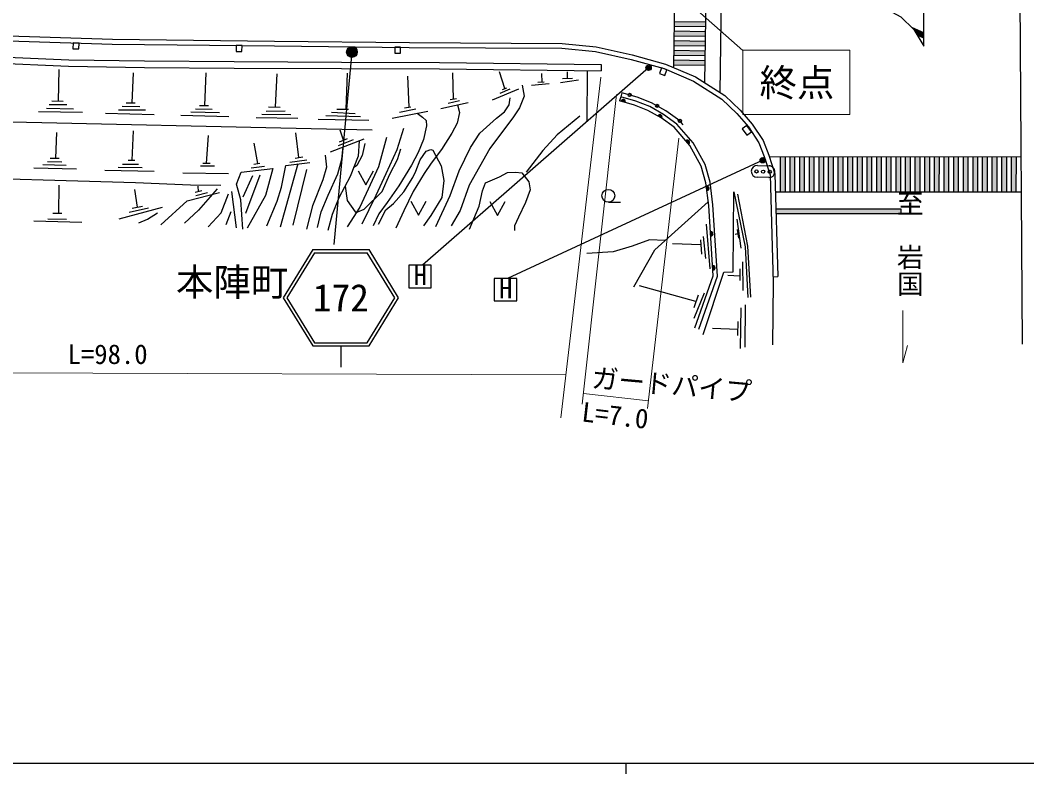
# Model space of a CAD drawing. Units: millimetres at full size, sheet at 1:1000; details may follow other scales. Extents: x 40000 to 680000, y 20000 to 380000.
# Drawn here: x 111368 to 205510, y 204000 to 274443 of the extents above; entities that cross this region are included whole.
import ezdxf
from ezdxf.enums import TextEntityAlignment as Align

# ---------------------------------------------------------------- set-up
doc = ezdxf.new("R2010")
doc.units = ezdxf.units.MM
doc.header["$LTSCALE"] = 1000
for name, color, linetype, lineweight in [('M-BGD', 7, 'Continuous', 25), ('M-BGD-EXST', 7, 'Continuous', 25), ('M-BMK-HTXT', 7, 'Continuous', 13), ('M-STR-HTXT', 7, 'Continuous', 13), ('M-STR-STRC', 7, 'Continuous', 25), ('M-TTL-BAND', 7, 'Continuous', 25)]:
    doc.layers.add(name, color=color, linetype=linetype, lineweight=lineweight)
doc.styles.add('@ＭＳ ゴシック', font='')
doc.styles.add('ＭＳ ゴシック', font='')
doc.styles.get('@ＭＳ ゴシック').set_extended_font_data('@MS Gothic')
doc.styles.get('ＭＳ ゴシック').set_extended_font_data('MS Gothic')

msp = doc.modelspace()

# ---------------------------------------------------------------- hatches: boundary and pattern name
at = {"layer": 'M-BGD'}
for points in [[(167958, 266738, 0.4608), (167830, 267019, 0.4608), (167572, 266848)], [(171351, 265287, 0.4608), (171291, 265590, 0.4608), (171001, 265483)], [(173872, 262874, 0.4608), (173918, 263179, 0.4608), (173609, 263177)], [(175591, 258512, 0.4608), (175800, 258740, 0.4608), (175542, 258911)], [(175944, 254260, 0.4608), (176166, 254475, 0.4608), (175919, 254661)], [(176147, 251090, 0.4608), (176369, 251305, 0.4608), (176122, 251490)]]:
    msp.add_hatch(color=256, dxfattribs=at).paths.add_polyline_path(points)
at = {"layer": 'M-BGD-EXST'}
for points in [[(170384, 269983, 1), (169884, 269983, 0.41421), (170134, 269733, 0.41421)], [(181055, 261346, 1), (180555, 261346, 0.41421), (180805, 261096, 0.41421)]]:
    msp.add_hatch(color=256, dxfattribs=at).paths.add_polyline_path(points)
at = {"layer": 'M-STR-STRC'}
for points in [[(175494, 274284), (172548, 274328), (172542, 273879), (175487, 273834)], [(175480, 273384), (172535, 273429), (172528, 272979), (175474, 272934)], [(195881, 273245), (194753, 273745), (194926, 273581), (195262, 273027), (195881, 272753)], [(175467, 272484), (172521, 272529), (172515, 272079), (175460, 272034)], [(142895, 271463, 1), (141895, 271463, 0.41421), (142395, 270963, 0.41421)], [(175453, 271584), (172508, 271629), (172501, 271179), (175446, 271134)], [(175440, 270684), (172494, 270729), (172487, 270279), (175433, 270234)], [(182926, 261685), (182476, 261685), (182475, 258397), (182925, 258396)], [(183826, 261685), (183376, 261685), (183375, 258396), (183825, 258396)], [(184726, 261684), (184276, 261685), (184275, 258396), (184725, 258396)], [(185626, 261684), (185176, 261684), (185175, 258396), (185625, 258396)], [(186526, 261684), (186076, 261684), (186075, 258395), (186525, 258395)], [(187426, 261683), (186976, 261684), (186975, 258395), (187425, 258395)], [(188326, 261683), (187876, 261683), (187875, 258395), (188325, 258395)], [(189226, 261683), (188776, 261683), (188775, 258395), (189225, 258394)], [(190126, 261683), (189676, 261683), (189675, 258394), (190125, 258394)], [(191026, 261682), (190576, 261682), (190575, 258394), (191025, 258394)], [(191926, 261682), (191476, 261682), (191475, 258394), (191925, 258393)], [(192826, 261682), (192376, 261682), (192375, 258393), (192825, 258393)], [(193726, 261681), (193276, 261682), (193275, 258393), (193725, 258393)], [(194626, 261681), (194176, 261681), (194175, 258393), (194625, 258393)], [(195526, 261681), (195076, 261681), (195075, 258392), (195525, 258392)], [(196426, 261680), (195976, 261681), (195975, 258392), (196425, 258392)], [(197326, 261680), (196876, 261680), (196875, 258392), (197325, 258392)], [(198226, 261680), (197776, 261680), (197775, 258392), (198225, 258391)], [(199126, 261680), (198676, 261680), (198675, 258391), (199125, 258391)], [(200026, 261679), (199576, 261679), (199575, 258391), (200025, 258391)], [(200926, 261679), (200476, 261679), (200475, 258391), (200925, 258390)], [(201826, 261679), (201376, 261679), (201375, 258390), (201825, 258390)], [(202726, 261678), (202276, 261679), (202275, 258390), (202725, 258390)], [(203626, 261678), (203176, 261678), (203175, 258390), (203625, 258390)], [(204526, 261678), (204076, 261678), (204075, 258389), (204525, 258389)], [(182042, 256783), (182054, 256333), (193752, 256333), (193752, 256783)]]:
    msp.add_hatch(color=256, dxfattribs=at).paths.add_polyline_path(points)

# ---------------------------------------------------------------- linework, layer by layer
at = {"layer": 'M-BGD'}
for p, q in [((204652, 307012), (205080, 244174)), ((165702, 270296), (165695, 269696)), ((114948, 266878), (115025, 269836)), ((121831, 266709), (121958, 269508)), ((128645, 266468), (128770, 269528)), ((135256, 266328), (135412, 269437)), ((141871, 266123), (141977, 269474)), ((151878, 267064), (151832, 269518)), ((156679, 268040), (156198, 269599)), ((160178, 268660), (160152, 269456)), ((162557, 269004), (162557, 269597)), ((164385, 269712), (164370, 264981)), ((147758, 266316), (147637, 269202)), ((159194, 268351), (160853, 268531)), ((159766, 268633), (160371, 268672)), ((161884, 268619), (163583, 268860)), ((162100, 268980), (163014, 269028)), ((155525, 266999), (157989, 268035)), ((156243, 267626), (157189, 268026)), ((156488, 267963), (156870, 268117)), ((114086, 266569), (115746, 266554)), ((114340, 266887), (115393, 266872)), ((121294, 266709), (122140, 266709)), ((128131, 266476), (128974, 266462)), ((150708, 266187), (153255, 266744)), ((151399, 266692), (152440, 266940)), ((151584, 267022), (152172, 267105)), ((113075, 265912), (117188, 265855)), ((113831, 266222), (116354, 266166)), ((119343, 265752), (123896, 265640)), ((120560, 266066), (123084, 266052)), ((120903, 266416), (122546, 266374)), ((126406, 265559), (130898, 265449)), ((127337, 265867), (130014, 265819)), ((127755, 266148), (129337, 266120)), ((133976, 265666), (136669, 265609)), ((134365, 265950), (136147, 265960)), ((134602, 266339), (135692, 266320)), ((139967, 265526), (143210, 265450)), ((140479, 265849), (142699, 265729)), ((140968, 266135), (142074, 266120)), ((146156, 265275), (149491, 265931)), ((146854, 265827), (148365, 266140)), ((147323, 266255), (147917, 266338)), ((133426, 265334), (137323, 265287)), ((139244, 265187), (143963, 265104)), ((114718, 261553), (114785, 263943)), ((121836, 261365), (121973, 264086)), ((128805, 261070), (128987, 263648)), ((137442, 261605), (137146, 263925)), ((141606, 263228), (141281, 264160)), ((133589, 261047), (133256, 262960)), ((140400, 262137), (143535, 263352)), ((141143, 262728), (142542, 263280)), ((141228, 263077), (141984, 263379)), ((113480, 260945), (115658, 260902)), ((113933, 261228), (115262, 261206)), ((114187, 261553), (115022, 261553)), ((120943, 260980), (122450, 260975)), ((121464, 261362), (122089, 261367)), ((128249, 260819), (129555, 260819)), ((128460, 261078), (129149, 261062)), ((132964, 260648), (134234, 260794)), ((133209, 260993), (133789, 261075)), ((137345, 261001), (135681, 255100)), ((136584, 261175), (138188, 261380)), ((137094, 261538), (137791, 261673)), ((112635, 260629), (116647, 260552)), ((119295, 260428), (123899, 260316)), ((120522, 260709), (122768, 260677)), ((126588, 260187), (130843, 260122)), ((133086, 259888), (132179, 257898)), ((133780, 259964), (132436, 256380)), ((138156, 260481), (136860, 255274)), ((114991, 256403), (115009, 259033)), ((128041, 258438), (128022, 258931)), ((122331, 256957), (122079, 258601)), ((127721, 258360), (128362, 258516)), ((127807, 258053), (128884, 258344)), ((131134, 258419), (131576, 255047)), ((121859, 256866), (122803, 257048)), ((166378, 257425), (167501, 257425)), ((114417, 256399), (115256, 256405)), ((120641, 255876), (124683, 256949)), ((121562, 256500), (123381, 256911)), ((130623, 255356), (131096, 256569)), ((112648, 255686), (117148, 255548)), ((113954, 255875), (115706, 255856)), ((175535, 255388), (175863, 251214)), ((178390, 255855), (178778, 253127)), ((175496, 252172), (175286, 254233)), ((178471, 254464), (178247, 254423)), ((178408, 254870), (178533, 254058)), ((175053, 253430), (172384, 253524)), ((175128, 252579), (175010, 253918)), ((178930, 251848), (178937, 249183)), ((178677, 250508), (177560, 250567)), ((178677, 251185), (178677, 250106)), ((181759, 250460), (182209, 250475)), ((174570, 248137), (169272, 249606)), ((175328, 248937), (174361, 246573)), ((174779, 248734), (174361, 247540)), ((179169, 243890), (179213, 247841)), ((178775, 247564), (178710, 243759)), ((178489, 246263), (178461, 244974)), ((178473, 245541), (176106, 245635))]:
    msp.add_line(p, q, dxfattribs=at)
for points in [[(67574, 274282), (71005, 274203), (76364, 273970), (87698, 273613), (103452, 273185), (119991, 272654), (135164, 272487), (147763, 272347), (162060, 272275), (165242, 271952), (168603, 271214), (171731, 270342), (174537, 269150), (177258, 267409), (178707, 266020), (179825, 264733), (180859, 263182), (181377, 261839), (181955, 260069), (182209, 250475)], [(67582, 273831), (70990, 273753), (76347, 273520), (87685, 273163), (103438, 272735), (119981, 272204), (135159, 272037), (147760, 271897), (162036, 271825), (165171, 271507), (168495, 270777), (171581, 269917), (174327, 268750), (176978, 267054), (178381, 265709), (179466, 264459), (180457, 262973), (180953, 261688), (181507, 259991), (181774, 249916), (181719, 244088)], [(67606, 272426), (74902, 272178), (85197, 271911), (92920, 271620), (102135, 271247), (108730, 271040), (115906, 270749), (122996, 270626), (131375, 270564), (141421, 270524), (150596, 270482), (165702, 270296)], [(67616, 271826), (74884, 271578), (85178, 271311), (92897, 271020), (102113, 270647), (108709, 270440), (115888, 270150), (122989, 270026), (131371, 269964), (141419, 269924), (150591, 269882), (165695, 269696)], [(158307, 268380), (158515, 267344), (158055, 266245), (157514, 265398), (155279, 262456), (153347, 259010), (152528, 256652), (151683, 255214)], [(167641, 267661), (167531, 267276), (167422, 266891)], [(173381, 264658), (173062, 265025), (171756, 265977), (170413, 266728), (169082, 267249), (167641, 267661)], [(152256, 266525), (152444, 265805), (152229, 264815), (151737, 263881), (150759, 262366), (149794, 261079), (149156, 260119), (148127, 258421), (147263, 256635), (146500, 255003)], [(150254, 255148), (151588, 258049), (152433, 260350), (153469, 262543), (154358, 263877), (155906, 265280), (156662, 265870), (157084, 266514), (157196, 267192)], [(174453, 245691), (176181, 250557), (175761, 257133), (175503, 259229), (175055, 260807), (173990, 262738), (172517, 264432), (171324, 265302), (170071, 266003), (168826, 266490), (167422, 266891)], [(174830, 245557), (176586, 250500), (176159, 257170), (175896, 259308), (175428, 260960), (174320, 262969), (172789, 264728), (171540, 265639), (170242, 266366), (168954, 266870), (167531, 267276)], [(67716, 266047), (78675, 265800), (94759, 265273), (113409, 264865), (135731, 264391), (144299, 264203)], [(148504, 265737), (148981, 265368), (149322, 265063), (149377, 264554), (149095, 263292), (148584, 262075), (147951, 260900), (146769, 258947), (145682, 257401), (144923, 256334), (144394, 255233)], [(163704, 265455), (161588, 263722), (160252, 262251), (158702, 260242)], [(143367, 255415), (144676, 258087), (145602, 260114), (146637, 262360), (147242, 264340)], [(143081, 263176), (142964, 261718), (142221, 259826), (141185, 257848), (140558, 256293), (140148, 254775)], [(145635, 263480), (144865, 260742), (143136, 256977), (141937, 255140)], [(143594, 262918), (143367, 261796), (142838, 260863), (142536, 260628)], [(139899, 261811), (140025, 260706), (139686, 259533), (138695, 257097), (138152, 254906)], [(139181, 255050), (139531, 256519), (140169, 258084), (141072, 260076), (141453, 261446), (141573, 262592)], [(141750, 258928), (141954, 257597), (142710, 256526), (142938, 256514), (143540, 256764), (145221, 258430), (145946, 260038), (146650, 261410), (146971, 262418)], [(144866, 255384), (145560, 256721), (146296, 257300), (147240, 258401), (148100, 259747), (148358, 260334), (148779, 261377), (149346, 262189), (149761, 262367), (149961, 262296), (150726, 260823), (150978, 259441), (150792, 257867), (149783, 256178), (149095, 255209)], [(67806, 260804), (75678, 260602), (91509, 260095), (102714, 259825), (122152, 259262), (127291, 259047), (130128, 259019)], [(134442, 255209), (135401, 257534), (135810, 258826), (136220, 260851), (138470, 261152)], [(132201, 254922), (132012, 257663), (131603, 259106), (132037, 260230), (135001, 260583), (134326, 258052), (132599, 255010)], [(142986, 260357), (143701, 259062), (144417, 260357)], [(153383, 254923), (154297, 257063), (154603, 258498), (154878, 259236), (156203, 259800), (156942, 260196), (157696, 260226), (158290, 260180), (158952, 259343), (159061, 258573), (158627, 257385), (157956, 256027), (157598, 255220), (157598, 254771)], [(124514, 255312), (126990, 257560), (130013, 258332)], [(129805, 258678), (128043, 256688), (126737, 255460)], [(128943, 255138), (130157, 256420), (130849, 258210)], [(175251, 245068), (177186, 250889), (178035, 250918), (178100, 258399), (179170, 253241), (179432, 248533)], [(179699, 248539), (179406, 253331), (178479, 258176)], [(147892, 257519), (148608, 256224), (149323, 257519)], [(155289, 257494), (156004, 256199), (156720, 257494)], [(168743, 249532), (170706, 252985), (175721, 257458)], [(122466, 255500), (123278, 255851), (124224, 256420)], [(171680, 253853), (170235, 253925), (168612, 253327), (166819, 252803), (164367, 252644)]]:
    msp.add_lwpolyline(points, dxfattribs=at)
for points in [[(116875, 272304), (116325, 272321), (116308, 271772), (116857, 271754)], [(132115, 272070), (131565, 272076), (131559, 271526), (132109, 271520)], [(146950, 271906), (146400, 271912), (146393, 271362), (146943, 271356)], [(171853, 269801), (171334, 269984), (171152, 269465), (171670, 269283)], [(179772, 264001), (179334, 264610), (178888, 264289), (179325, 263680)]]:
    msp.add_lwpolyline(points, close=True, dxfattribs=at)
for centre, radius in [((168362, 267455), 150), ((170936, 266436), 150), ((173062, 265025), 150), ((166378, 258025), 600)]:
    msp.add_circle(centre, radius, dxfattribs=at)
for centre, start, end in [((167774, 266824), 335.09661, 173.02), ((171192, 265412), 321.7999, 159.72329), ((173765, 263046), 302.0538, 139.97719), ((175598, 258715), 268.04127, 105.96465), ((175963, 254463), 264.70013, 102.62352), ((176166, 251292), 264.70013, 102.62352)]:
    msp.add_arc(centre, 203, start, end, dxfattribs=at)
at = {"layer": 'M-BGD-EXST'}
for p, q in [((170134, 269983), (148989, 251532)), ((180805, 261346), (156949, 250312)), ((149813, 251532), (147713, 251532)), ((147713, 251532), (147713, 249432)), ((149813, 249432), (149813, 251532)), ((157805, 250312), (155705, 250312)), ((155705, 250312), (155705, 248212)), ((157805, 248212), (157805, 250312)), ((147713, 249432), (149813, 249432)), ((155705, 248212), (157805, 248212))]:
    msp.add_line(p, q, dxfattribs=at)
for centre in [(170134, 269983), (180805, 261346)]:
    msp.add_circle(centre, 250, dxfattribs=at)
at = {"layer": 'M-BMK-HTXT'}
for p, q in [((193909, 247295), (193909, 242415)), ((193909, 242415), (194337, 244031))]:
    msp.add_line(p, q, dxfattribs=at)
at = {"layer": 'M-STR-HTXT'}
for p, q in [((172669, 277150), (178955, 271608)), ((178955, 271636), (188955, 271636)), ((178955, 265636), (178955, 271636)), ((188955, 271636), (188955, 265636)), ((161917, 237278), (165661, 269099)), ((163930, 238565), (167144, 267506)), ((188955, 265636), (178955, 265636)), ((172952, 263422), (170050, 238132)), ((162389, 241285), (68136, 241628)), ((164041, 239562), (170134, 238863))]:
    msp.add_line(p, q, dxfattribs=at)
at = {"layer": 'M-STR-STRC'}
for p, q in [((175409, 268650), (175650, 284638)), ((172485, 270092), (172686, 283451)), ((176954, 277956), (176801, 267701)), ((172548, 274328), (175494, 274284)), ((172535, 273429), (175480, 273384)), ((172542, 273879), (175487, 273834)), ((195881, 273245), (194753, 273745)), ((195881, 272753), (195262, 273027)), ((172515, 272079), (175460, 272034)), ((172521, 272529), (175467, 272484)), ((172528, 272979), (175474, 272934)), ((142395, 271463), (140710, 253488)), ((172501, 271179), (175446, 271134)), ((172508, 271629), (175453, 271584)), ((172487, 270279), (175433, 270234)), ((172494, 270729), (175440, 270684)), ((180309, 260856), (181408, 260825)), ((181488, 261685), (204961, 261678)), ((182475, 258397), (182476, 261685)), ((182925, 258396), (182926, 261685)), ((183375, 258396), (183376, 261685)), ((183825, 258396), (183826, 261685)), ((184275, 258396), (184276, 261685)), ((184725, 258396), (184726, 261684)), ((185175, 258396), (185176, 261684)), ((185625, 258396), (185626, 261684)), ((186075, 258395), (186076, 261684)), ((186525, 258395), (186526, 261684)), ((186975, 258395), (186976, 261684)), ((187425, 258395), (187426, 261683)), ((187875, 258395), (187876, 261683)), ((188325, 258395), (188326, 261683)), ((188775, 258395), (188776, 261683)), ((189225, 258394), (189226, 261683)), ((189675, 258394), (189676, 261683)), ((190125, 258394), (190126, 261683)), ((190575, 258394), (190576, 261682)), ((191025, 258394), (191026, 261682)), ((191475, 258394), (191476, 261682)), ((191925, 258393), (191926, 261682)), ((192375, 258393), (192376, 261682)), ((192825, 258393), (192826, 261682)), ((193275, 258393), (193276, 261682)), ((193725, 258393), (193726, 261681)), ((194175, 258393), (194176, 261681)), ((194625, 258393), (194626, 261681)), ((195075, 258392), (195076, 261681)), ((195525, 258392), (195526, 261681)), ((195975, 258392), (195976, 261681)), ((196425, 258392), (196426, 261680)), ((196875, 258392), (196876, 261680)), ((197325, 258392), (197326, 261680)), ((197775, 258392), (197776, 261680)), ((198225, 258391), (198226, 261680)), ((198675, 258391), (198676, 261680)), ((199125, 258391), (199126, 261680)), ((199575, 258391), (199576, 261679)), ((200025, 258391), (200026, 261679)), ((200475, 258391), (200476, 261679)), ((200925, 258390), (200926, 261679)), ((201375, 258390), (201376, 261679)), ((201825, 258390), (201826, 261679)), ((202275, 258390), (202276, 261679)), ((202725, 258390), (202726, 261678)), ((203175, 258390), (203176, 261678)), ((203625, 258390), (203626, 261678)), ((204075, 258389), (204076, 261678)), ((204525, 258389), (204526, 261678)), ((181378, 259726), (180278, 259756)), ((181999, 258397), (204960, 258389)), ((193752, 256783), (182042, 256783)), ((193752, 256333), (182054, 256333)), ((193752, 256333), (193752, 256783)), ((138727, 252999), (135963, 248499)), ((138895, 252699), (136315, 248499)), ((138727, 252999), (143999, 252999)), ((138895, 252699), (143832, 252699)), ((146411, 248499), (143832, 252699)), ((146763, 248499), (143999, 252999)), ((135963, 248499), (138727, 243999)), ((136315, 248499), (138895, 244299)), ((143832, 244299), (146411, 248499)), ((143999, 243999), (146763, 248499)), ((138727, 243999), (143999, 243999)), ((138895, 244299), (143832, 244299)), ((141363, 243999), (141363, 241999))]:
    msp.add_line(p, q, dxfattribs=at)
msp.add_lwpolyline([(192152, 275607), (193712, 274739), (194926, 273581), (195881, 272009), (195882, 284691), (195068, 280893), (194106, 278395), (193338, 276996)], close=True, dxfattribs=at)
for centre, radius in [((142395, 271463), 500), ((180228, 260302), 150), ((180848, 260285), 150), ((181467, 260268), 150)]:
    msp.add_circle(centre, radius, dxfattribs=at)
for centre, start, end in [((180294, 260306), 88.40752, 178.40752), ((181393, 260276), 358.40752, 88.40752), ((180294, 260306), 178.40752, 268.40752), ((181393, 260276), 268.40752, 358.40752)]:
    msp.add_arc(centre, 550, start, end, dxfattribs=at)
at = {"layer": 'M-TTL-BAND'}
for p, q in [((40000, 205000), (579000, 205000)), ((168000, 205000), (168000, 204000))]:
    msp.add_line(p, q, dxfattribs=at)

# ---------------------------------------------------------------- texts
at = {"layer": 'M-BGD-EXST', "style": 'ＭＳ ゴシック'}
for p in [(148166, 249124), (156157, 247903)]:
    msp.add_text('H', height=1833, dxfattribs=at).set_placement(p, align=Align.BOTTOM_LEFT)
at = {"layer": 'M-BMK-HTXT', "style": '@ＭＳ ゴシック'}
msp.add_text('至\u3000岩国', height=1833, rotation=270, dxfattribs=at).set_placement((193105, 258569), align=Align.BOTTOM_LEFT)
at = {"layer": 'M-BMK-HTXT', "style": 'ＭＳ ゴシック'}
msp.add_text('本陣町', height=2566, dxfattribs=at).set_placement((125939, 247909), align=Align.BOTTOM_LEFT)
at = {"layer": 'M-STR-HTXT', "style": 'ＭＳ ゴシック'}
msp.add_text('終点', height=2566, dxfattribs=at).set_placement((184011, 268600), align=Align.MIDDLE_CENTER)
msp.add_text('L=98.0', height=1833, dxfattribs=at).set_placement((115807, 241756), align=Align.BOTTOM_LEFT)
for s, rotation, p in [('ガードパイプ', 354.911, (164696, 239575)), ('L=7.0', 353.458, (163752, 236401))]:
    msp.add_text(s, height=1833, rotation=rotation, dxfattribs=at).set_placement(p, align=Align.BOTTOM_LEFT)
at = {"layer": 'M-STR-STRC', "style": 'ＭＳ ゴシック'}
msp.add_text('172', height=2566, dxfattribs=at).set_placement((141363, 248499), align=Align.MIDDLE_CENTER)

doc.saveas('drawing.dxf')
